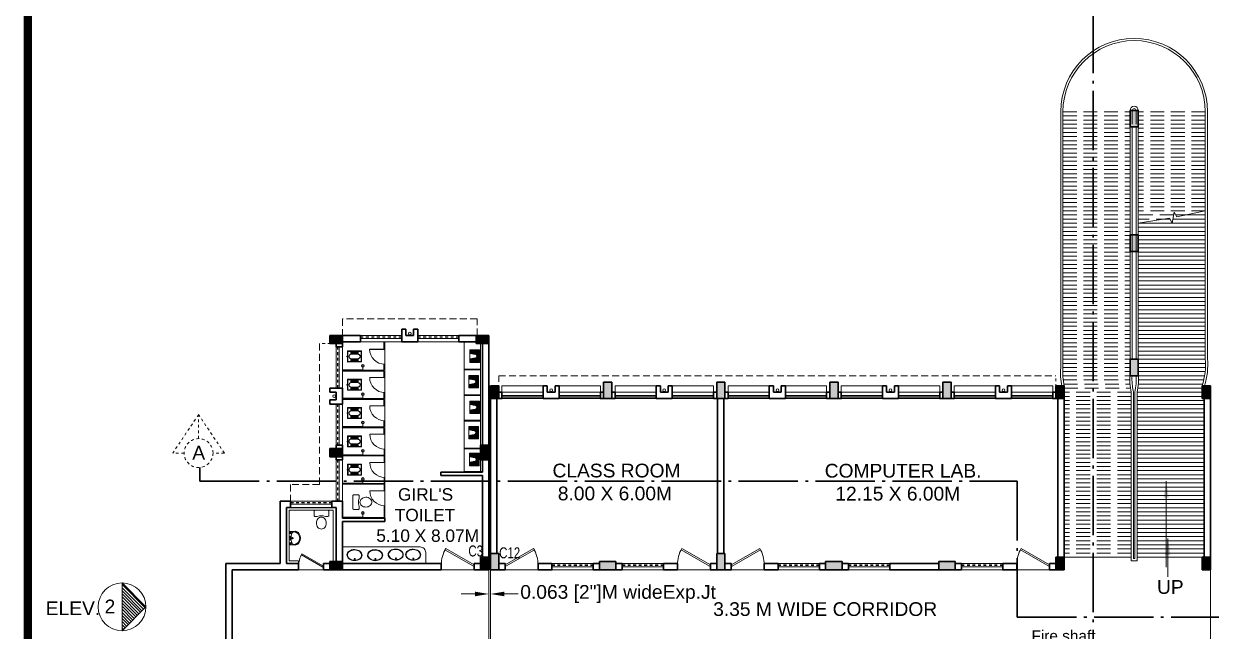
# Model space of a CAD drawing. Header units: millimetres. Extents: x 1898 to 3725, y 783 to 1532.
# Drawn here: x 2289.57 to 2332.78, y 1280.44 to 1302.54 of the extents above; entities that cross this region are included whole.
import ezdxf

# ---------------------------------------------------------------- set-up
doc = ezdxf.new("R2010")
doc.units = ezdxf.units.MM
for name, pattern in [('ACAD_ISO04W100', [30, 24, -3, 0, -3]), ('CENTER2', [1.125, 0.75, -0.125, 0.125, -0.125]), ('DASHED', [0.75, 0.5, -0.25]), ('DASHED2', [0.375, 0.25, -0.125])]:
    doc.linetypes.add(name, pattern=pattern)
doc.layers.get('0').update_dxf_attribs({"lineweight": 20})
doc.layers.get('Defpoints').update_dxf_attribs({"lineweight": 15})
for name, color, linetype, lineweight in [('CLL LEV.', 15, 'Continuous', 18), ('COL HATCH', 253, 'Continuous', 13), ('Column', 251, 'Continuous', 30), ('CUBICAL TOILET', 5, 'Continuous', 15), ('DIM', 6, 'Continuous', 18), ('Dimens', 251, 'Continuous', 18), ('Door', 54, 'Continuous', 18), ('ELEV.1', 7, 'Continuous', 20), ('ELEV.2', 250, 'Continuous', 20), ('expension joint', 248, 'Continuous', 18), ('Fixture', 44, 'Continuous', 13), ('PROJ.', 30, 'DASHED2', 15), ('Railing', 23, 'Continuous', 13), ('RAMP', 213, 'Continuous', 20), ('Section', 72, 'DASHED2', 30), ('section line', 74, 'ACAD_ISO04W100', 30), ('TEXT', 7, 'Continuous', 15), ('Ventilator', 4, 'DASHED', 18), ('Wall', 7, 'Continuous', 30), ('Window', 150, 'Continuous', 15), ('Window-Wall', 7, 'Continuous', 18)]:
    doc.layers.add(name, color=color, linetype=linetype, lineweight=lineweight)
doc.styles.add('DIM', font='arial.ttf', dxfattribs={"height": 0.5})
doc.styles.add('DIM SUMBI', font='arial.ttf')
doc.styles.add('L120', font='arial.ttf', dxfattribs={"height": 0.6})
doc.styles.get("Standard").update_dxf_attribs({"font": 'arial.ttf', "height": 0.2})
doc.dimstyles.new('Current Dim style', dxfattribs={"dimscale": 0.3, "dimtxt": 0.2, "dimasz": 2, "dimexe": 0.18, "dimexo": 1, "dimgap": 0.09, "dimtad": 0, "dimzin": 0, "dimdsep": 46, "dimtxsty": 'Standard', "dimcen": 0.09, "dimclrd": 256, "dimclre": 256, "dimclrt": 7, "dimadec": 0, "dimazin": 0, "dimtfac": 1, "dimtofl": 0, "dimtmove": 2, "dimatfit": 3, "dimfxl": 0, "dimtolj": 1, "dimtzin": 0, "dimlwd": -1, "dimlwe": -1, "dimarcsym": 0})
doc.dimstyles.new('DIM', dxfattribs={"dimtxt": 0.5, "dimasz": 0.5, "dimexe": 0.02, "dimexo": 0, "dimgap": 0.1, "dimtad": 0, "dimdec": 3, "dimzin": 0, "dimdsep": 46, "dimtxsty": 'DIM', "dimcen": 0, "dimclrd": 251, "dimclre": 256, "dimclrt": 7, "dimadec": 0, "dimazin": 0, "dimtfac": 1, "dimtdec": 3, "dimtofl": 0, "dimtmove": 0, "dimatfit": 3, "dimfxl": 0, "dimtolj": 1, "dimtzin": 0, "dimlwd": -1, "dimlwe": -1, "dimarcsym": 0})

# ---------------------------------------------------------------- blocks, each defined once
blk = doc.blocks.new('Elev block')
at = {"layer": 'ELEV.1'}
h = blk.add_hatch(dxfattribs=at)
h.set_pattern_fill('ANSI31', color=256, scale=0.025, angle=-90, style=0)
h.set_pattern_definition([(315, (-13.32975, 19.63564), (0.0561266, 0.0561266), [])])
h.paths.add_polyline_path([(-13.33, 17.897), (-12.461, 18.766), (-13.33, 19.636)])
for p, q in [((-13.33, 19.636), (-13.33, 17.897)), ((-12.461, 18.766), (-13.33, 19.636)), ((-13.33, 17.897), (-12.461, 18.766))]:
    blk.add_line(p, q, dxfattribs=at)
blk.add_circle((-13.33, 18.766), 0.869, dxfattribs=at)
at = {"layer": 'ELEV.1', "char_height": 0.5, "attachment_point": 1, "style": 'L120'}
for s, insert in [('2', (-13.963, 19.029)), ('ELEV.', (-16.104, 18.964))]:
    blk.add_mtext_dynamic_manual_height_columns(s, width=0.5, gutter_width=24, heights=[0], dxfattribs=dict(at, insert=insert))
blk = doc.blocks.new('BDHVBFH')
at = {"layer": 'Section', "color": 7, "linetype": 'ByBlock', "lineweight": 20, "ltscale": 0.05}
for p, q in [((5432.399, -574.787), (5431.461, -576.186)), ((5432.399, -575.66), (5432.399, -574.787)), ((5433.338, -576.186), (5432.399, -574.787)), ((5431.873, -576.186), (5431.461, -576.186)), ((5433.338, -576.186), (5432.925, -576.186))]:
    blk.add_line(p, q, dxfattribs=at)
blk.add_circle((5432.399, -576.186), 0.526, dxfattribs=at)
blk = doc.blocks.new('A$C761723A2')
at = {"layer": 'section line', "ltscale": 0.09}
for p, q in [((1.47, 15.105), (1.47, 15.605)), ((1.47, 15.105), (31.207, 15.105)), ((31.207, 15.105), (31.207, 10.164)), ((31.207, 10.164), (39.754, 10.164))]:
    blk.add_line(p, q, dxfattribs=at)
at = {"layer": 'Section'}
blk.add_blockref('BDHVBFH', (-5430.98, 592.314), dxfattribs=at)
at = {"layer": 'section line', "ltscale": 0.07, "insert": (1.191, 16.394), "char_height": 0.5, "attachment_point": 1}
blk.add_mtext_dynamic_manual_height_columns('A', width=1.05451, gutter_width=12.5, heights=[0], dxfattribs=at)
blk = doc.blocks.new('A$C321216A2')
at = {"layer": 'section line', "ltscale": 0.09}
blk.add_line((1.36, 33.062), (1.36, -7.582), dxfattribs=at)
blk = doc.blocks.new('*U18')
for p, q in [((0, 0), (0, 6)), ((40, 0), (40, 6))]:
    blk.add_line(p, q)
blk.add_lwpolyline([(0, 0), (34.6, -20), (35.5, -18.5), (0.9, 1.5)], close=True)
blk.add_arc((0, 0), 40, 330, 360)
blk = doc.blocks.new('Door')
at = {"layer": 'Door'}
blk.add_line((0, 0.18), (1.199, 0.18), dxfattribs=at)
at = {"layer": 'Door', "xscale": 0.0299845412869386, "yscale": 0.0299845412869386, "zscale": 0.0299845412869386}
blk.add_blockref('*U18', (0, 0), dxfattribs=at)
blk = doc.blocks.new('VENTILATOR')
at = {"layer": 'Ventilator', "ltscale": 0.02}
for p, q in [((-0.18, -1.5), (-0.18, 0)), ((-0.165, 0), (-0.165, -1.5))]:
    blk.add_line(p, q, dxfattribs=at)
at = {"layer": 'Window-Wall'}
for p, q in [((-0.23, 0), (0, 0)), ((-0.23, -1.5), (-0.23, 0)), ((-0.115, 0), (-0.115, -1.5)), ((0, 0), (0, -1.5)), ((-0.23, -1.5), (0, -1.5))]:
    blk.add_line(p, q, dxfattribs=at)
blk = doc.blocks.new('WINDOW 1')
at = {"layer": 'CLL LEV.'}
for p, q in [((-0.23, 0), (-0.46, 0)), ((-0.46, 0), (-0.46, -1.5)), ((-0.46, -1.5), (-0.23, -1.5))]:
    blk.add_line(p, q, dxfattribs=at)
at = {"layer": 'Window'}
for p, q in [((-0.065, 0), (-0.065, -1.5)), ((-0.05, -1.5), (-0.05, 0))]:
    blk.add_line(p, q, dxfattribs=at)
at = {"layer": 'Window-Wall'}
for p, q in [((0, 0), (-0.23, 0)), ((-0.23, 0), (-0.23, -1.5)), ((-0.115, 0), (-0.115, -1.5)), ((0, -1.5), (0, 0)), ((-0.23, -1.5), (0, -1.5))]:
    blk.add_line(p, q, dxfattribs=at)
blk = doc.blocks.new('SHAFT')
at = {"layer": 'Fixture'}
blk.add_circle((0.327, -0.302), 0.05, dxfattribs=at)
at = {"layer": 'Wall'}
for p, q in [((0.035, 0), (0.62, 0)), ((0.035, 0), (0.035, -0.46)), ((0.185, -0.46), (0.185, -0.23)), ((0.185, -0.23), (0.47, -0.23)), ((0.47, -0.46), (0.47, -0.23)), ((0.62, 0), (0.62, -0.46)), ((0.035, -0.46), (0.185, -0.46)), ((0.62, -0.46), (0.47, -0.46))]:
    blk.add_line(p, q, dxfattribs=at)
blk = doc.blocks.new('C3')
at = {"layer": 'COL HATCH'}
h = blk.add_hatch(color=256, dxfattribs=at)
h.dxf.hatch_style = 1
h.paths.add_polyline_path([(0.3, 0), (0, 0), (0, -0.53), (0.3, -0.53)])
at = {"layer": 'Column'}
for p, q in [((0, 0), (0, -0.53)), ((0.3, 0), (0, 0)), ((0.3, -0.53), (0.3, 0)), ((0, -0.53), (0.3, -0.53))]:
    blk.add_line(p, q, dxfattribs=at)
blk = doc.blocks.new('RH 1200')
for p, q in [((21, 0), (21, 43.3)), ((21.7, 0), (21.7, 43.3)), ((-21.7, 0), (21.7, 0)), ((21.7, 0), (21, 0))]:
    blk.add_line(p, q)
at = {"extrusion": (0, 0, -1)}
blk.add_ellipse((21.7, 0), major_axis=(-30.6, 30.6), ratio=1, start_param=5.497787, end_param=7.068583, dxfattribs=at)
blk = doc.blocks.new('GHH')
at = {"layer": 'Door', "ltscale": 20}
blk.add_line((3289.697, -299.103), (3289.697, -299.853), dxfattribs=at)
at = {"layer": 'Door', "ltscale": 20, "xscale": 0.015874999996413, "yscale": 0.015874999996413, "zscale": 0.015874999996413, "rotation": 270}
blk.add_blockref('RH 1200', (3289.697, -299.479), dxfattribs=at)
blk = doc.blocks.new('RSA CL6')
for p, q in [((5.5, 3.5), (5.5, 7.3)), ((5.9, 3.5), (5.9, 7.3)), ((6.3, 3.5), (6.3, 7.3)), ((6.7, 3.4), (6.7, 7.3)), ((7.1, 3.4), (7.1, 7.3)), ((7.5, 3.4), (7.5, 7.3)), ((7.9, 3.4), (7.9, 7.3)), ((8.3, 3.4), (8.3, 7.3)), ((8.7, 3.4), (8.7, 7.3)), ((9.1, 3.4), (9.1, 7.3)), ((9.4, 3.4), (9.4, 7.3)), ((9.8, 3.4), (9.8, 7.3)), ((10.2, 3.4), (10.2, 7.3)), ((10.6, 3.4), (10.6, 7.3)), ((11, 3.3), (11, 7.3)), ((11.4, 3.3), (11.4, 7.3)), ((11.8, 3.3), (11.8, 7.3)), ((12.2, 3.3), (12.2, 7.3)), ((12.6, 3.3), (12.6, 7.3)), ((13, 3.3), (13, 7.3)), ((13.4, 3.3), (13.4, 7.3)), ((13.8, 3.3), (13.8, 7.3)), ((14.2, 3.3), (14.2, 7.3)), ((14.6, 3.3), (14.6, 7.3)), ((15, 3.2), (15, 7.3)), ((15.4, 3.2), (15.4, 7.3)), ((15.7, 3.2), (15.7, 7.3)), ((16.1, 3.2), (16.1, 7.3)), ((16.1, 7.3), (16.1, 3.2)), ((5.5, -7.3), (5.5, -3.5)), ((5.9, -7.3), (5.9, -3.5)), ((6.3, -7.3), (6.3, -3.4)), ((6.7, -7.3), (6.7, -3.4)), ((7.1, -7.3), (7.1, -3.4)), ((7.5, -7.3), (7.5, -3.4)), ((7.9, -7.3), (7.9, -3.4)), ((8.3, -7.3), (8.3, -3.4)), ((8.7, -7.3), (8.7, -3.4)), ((9.1, -7.3), (9.1, -3.4)), ((9.4, -7.3), (9.4, -3.4)), ((9.8, -7.3), (9.8, -3.3)), ((10.2, -7.3), (10.2, -3.3)), ((10.6, -7.3), (10.6, -3.3)), ((11, -7.3), (11, -3.3)), ((11.4, -7.3), (11.4, -3.3)), ((11.8, -7.3), (11.8, -3.3)), ((12.2, -7.3), (12.2, -3.3)), ((12.6, -7.3), (12.6, -3.3)), ((13, -7.3), (13, -3.3)), ((13.4, -7.3), (13.4, -3.2)), ((13.8, -7.3), (13.8, -3.2)), ((14.2, -7.3), (14.2, -3.2)), ((14.6, -7.3), (14.6, -3.2)), ((15, -7.3), (15, -3.2)), ((15.4, -7.3), (15.4, -3.2)), ((15.7, -7.3), (15.7, -3.2)), ((16.1, -3.2), (16.1, -7.3)), ((16.1, -7.3), (16.1, -3.2))]:
    blk.add_line(p, q)
blk.add_lwpolyline([(0.8, -0.6), (0, -0.6), (0, 0.6), (0.8, 0.6)])
for points in [[(0.8, 7.9), (20.9, 7.9), (20.9, -7.9), (0.8, -7.9)], [(1.4, 7.3), (20.3, 7.3), (20.3, -7.3), (1.4, -7.3)]]:
    blk.add_lwpolyline(points, close=True)
for points in [[(5.5, 3.5), (16.1, 3.2, -0.899983), (16.1, -3.2), (5.5, -3.5, -0.799392)], [(5.5, 3.3), (16.1, 3, -0.897689), (16.1, -3), (5.6, -3.3, -0.793494), (5.5, 3.3)]]:
    blk.add_lwpolyline(points, format="xyb", close=True)
blk = doc.blocks.new('ENGLISH SHEET')
at = {"layer": 'Fixture'}
for p, q in [((4663.798, 251.204), (4663.773, 251.179)), ((4663.773, 251.179), (4663.773, 250.696)), ((4663.976, 251.204), (4663.798, 251.204)), ((4664.002, 251.179), (4663.976, 251.204)), ((4663.976, 251.001), (4664.002, 251.09)), ((4664.002, 251.09), (4664.002, 251.179)), ((4663.773, 250.696), (4663.798, 250.67)), ((4663.798, 250.67), (4663.976, 250.67)), ((4663.976, 250.874), (4663.976, 251.001)), ((4663.976, 251.001), (4663.976, 250.874)), ((4664.002, 250.785), (4663.976, 250.874)), ((4663.976, 250.67), (4664.002, 250.696)), ((4664.002, 250.696), (4664.002, 250.785))]:
    blk.add_line(p, q, dxfattribs=at)
blk.add_lwpolyline([(4664.459, 250.937, 0.117036), (4664.443, 251.003, 0.104338), (4664.396, 251.063, 0.09029), (4664.321, 251.105, 0.09898), (4664.243, 251.115, 0.08237), (4664.159, 251.101, 0.09029), (4664.09, 251.063, 0.104338), (4664.043, 251.003, 0.117036), (4664.027, 250.937, 0.117036), (4664.043, 250.871, 0.104338), (4664.09, 250.811, 0.09029), (4664.159, 250.773, 0.08237), (4664.243, 250.759, 0.08237), (4664.327, 250.773, 0.09029), (4664.396, 250.811, 0.104338), (4664.443, 250.871, 0.117036)], format="xyb", close=True, dxfattribs=at)
blk = doc.blocks.new('RSA BASIN 2')
for points in [[(10.7, -8.1, 0.12976), (10, -5.2, 0.106426), (7.6, -2.5, 0.084431), (4.3, -0.7, 0.073534), (0, 0, 0.073534), (-4.3, -0.5, 0.084431), (-7.7, -2.2, 0.106426), (-10.2, -4.8, 0.12976), (-11, -7.7, 0.12976), (-10.3, -10.6, 0.106426), (-7.9, -13.3, 0.084431), (-4.6, -15.1, 0.073534), (-0.3, -15.8, 0.073534), (4, -15.3, 0.084431), (7.4, -13.6, 0.106426), (9.9, -11, 0.12976)], [(10.1, -7.9, 0.119977), (9.4, -5.5, 0.106426), (7.3, -2.9, 0.084431), (4.1, -1.3, 0.073534), (0, -0.6, 0.073534), (-4.1, -1.1, 0.084431), (-7.4, -2.6, 0.106426), (-9.7, -5.1, 0.12976), (-10.4, -7.7, 0.009633), (-10.4, -7.9, 0.119977), (-9.8, -10.3, 0.106426), (-7.6, -12.9, 0.084431), (-4.4, -14.5, 0.073534), (-0.3, -15.2, 0.073534), (3.8, -14.7, 0.084431), (7.1, -13.2, 0.106426), (9.3, -10.7, 0.12976), (10.1, -8.1, 0.009633)]]:
    blk.add_lwpolyline(points, format="xyb", close=True)
for radius in [0.7, 0.479]:
    blk.add_circle((-0.5, -2.5), radius)
blk = doc.blocks.new('RSA BASIN 9')
for points in [[(-0.1, -16.2, 0.340881), (10, -9, 0.074195), (10.1, -8.9), (9.5, 0), (-9.5, 0), (-10, -8.8, 0.082611), (-10, -9.2, 0.330812), (-0.1, -16.2)], [(0, -15, 0.391482), (8.9, -6.7, 0.252869), (6.5, -3.5, 0.087242), (0, -2.5, 0.079484), (-6.5, -3.5, 0.2542), (-8.8, -6.7, 0.39026), (0, -15)], [(-8.6, -2, -0.907437), (-8.4, -1.8), (-7.5, -2.6, -0.907437), (-7.6, -2.7)], [(-8.2, -1.6, -0.907437), (-8.1, -1.5), (-7.1, -2.3, -0.907437), (-7.3, -2.4)], [(-7.8, -1.3, -0.907437), (-7.7, -1.2), (-6.8, -1.9, -0.907437), (-6.9, -2.1)], [(7.8, -1.3, 0.907437), (7.7, -1.2), (6.8, -1.9, 0.907437), (6.9, -2.1)], [(8.2, -1.6, 0.907437), (8.1, -1.5), (7.1, -2.3, 0.907437), (7.3, -2.4)], [(8.6, -2, 0.907437), (8.4, -1.8), (7.5, -2.6, 0.907437), (7.6, -2.7)]]:
    blk.add_lwpolyline(points, format="xyb", close=True)
for points in [[(-5.9, -3.3), (-6.2, -3, -0.183787), (-6.2, -2.7, 0.126662), (-6.2, -2.4), (-6.6, -1.4, 0.35453), (-7.1, -1), (-8.7, -1, 0.414214), (-9.1, -1.4), (-9.6, -9.1, 0.329849), (-0.1, -15.8, 0.338736), (9.6, -8.9, 0.075632), (9.7, -8.8), (9.1, -1.4, 0.414214), (8.7, -1), (7.1, -1, 0.35453), (6.6, -1.4), (6.2, -2.4, 0.126662), (6.2, -2.7, -0.183787), (6.2, -3), (5.9, -3.3)], [(-6.2, -3.4), (-6.2, -3.3, 0.220542), (-6.5, -3.1), (-8.7, -2.8, -0.361119), (-9.2, -2.3)], [(6.2, -3.4), (6.2, -3.3, -0.220542), (6.5, -3.1), (8.7, -2.8, 0.358803), (9.2, -2.3, 0.358803)]]:
    blk.add_lwpolyline(points, format="xyb")
for centre, radius in [((-2.3, -1.6), 0.399), ((0, -4.8), 0.771), ((0, -4.8), 0.602), ((0, -1.2), 0.399), ((2.3, -1.5), 0.399)]:
    blk.add_circle(centre, radius)
blk = doc.blocks.new('*X4')
at = {"color": 0}
for p, q in [((705, 323), (943, 561)), ((705, 365), (900, 561)), ((705, 408), (858, 561)), ((705, 450), (815, 561)), ((705, 493), (773, 561)), ((705, 535), (730, 561)), ((848, 383), (705, 526)), ((842, 346), (705, 483)), ((835, 310), (705, 441)), ((705, 280), (858, 434)), ((854, 419), (712, 561)), ((866, 449), (755, 561)), ((888, 469), (797, 561)), ((921, 479), (839, 561)), ((1145, 298), (882, 561)), ((899, 474), (985, 561)), ((1145, 340), (924, 561)), ((944, 477), (1027, 561)), ((1145, 383), (967, 561)), ((971, 462), (1070, 561)), ((990, 438), (1112, 561)), ((998, 404), (1145, 551)), ((1004, 368), (1145, 508)), ((1145, 425), (1009, 561)), ((1011, 332), (1145, 466)), ((1145, 467), (1051, 561)), ((1145, 510), (1094, 561)), ((1145, 552), (1136, 561)), ((829, 274), (705, 398)), ((705, 238), (847, 381)), ((823, 237), (705, 356)), ((798, 221), (705, 314)), ((755, 221), (705, 271)), ((713, 221), (705, 229)), ((730, 221), (839, 330)), ((772, 221), (830, 279)), ((815, 221), (822, 228)), ((1145, 255), (999, 401)), ((1137, 221), (1007, 350)), ((1095, 221), (1016, 299)), ((1017, 295), (1145, 423)), ((1023, 259), (1145, 381)), ((1052, 221), (1024, 248)), ((1029, 223), (1145, 339)), ((1069, 221), (1145, 296)), ((1112, 221), (1145, 254))]:
    blk.add_line(p, q, dxfattribs=at)
blk = doc.blocks.new('RSA CL7')
blk.add_lwpolyline([(8.9, 0), (-8.9, 0), (-8.9, -13.8), (-3.9, -13.8), (3.9, -13.8), (8.9, -13.8)], close=True)
blk.add_lwpolyline([(-4.1, -13.6), (-2.8, -5.7, -0.835943), (2.8, -5.8), (4.1, -13.6), (8.7, -13.6), (8.7, -0.2), (-8.7, -0.2), (-8.7, -13.6)], format="xyb", close=True)
blk.add_lwpolyline([(-3.9, -13.8), (-2.6, -5.8, -0.835548), (2.6, -5.8), (3.9, -13.8)], format="xyb")
for centre, start, end in [((-1.4, -4.1), 207.2135, 40.9564), ((0, -3.6), 185.8999, 355.8249), ((1.5, -4.1), 140.9962, 329.3468)]:
    blk.add_arc(centre, 0.493, start, end)
at = {"xscale": 0.0393714285714286, "yscale": 0.0393714285714286, "zscale": 0.0393714285714286}
blk.add_blockref('*X4', (-36.4, -22.3), dxfattribs=at)
blk = doc.blocks.new('C2')
at = {"layer": 'COL HATCH'}
h = blk.add_hatch(color=256, dxfattribs=at)
h.dxf.hatch_style = 1
h.paths.add_polyline_path([(0.3, 0), (0, 0), (0, -0.6), (0.3, -0.6)])
at = {"layer": 'Column'}
for p, q in [((0, 0), (0, -0.6)), ((0.3, 0), (0, 0)), ((0.3, -0.6), (0.3, 0)), ((0, -0.6), (0.3, -0.6))]:
    blk.add_line(p, q, dxfattribs=at)
blk = doc.blocks.new('CU')
at = {"layer": 'COL HATCH', "linetype": 'CENTER2'}
h = blk.add_hatch(color=256, dxfattribs=at)
h.dxf.hatch_style = 1
h.paths.add_polyline_path([(0, 0.035), (0, -0.265), (0.46, -0.265), (0.46, 0.035)])
at = {"layer": 'Column', "linetype": 'CENTER2'}
blk.add_lwpolyline([(0, 0.035), (0, -0.265), (0.46, -0.265), (0.46, 0.035), (0, 0.035)], dxfattribs=at)
blk = doc.blocks.new('RAMP')
at = {"layer": 'COL HATCH'}
h = blk.add_hatch(color=256, dxfattribs=at)
h.dxf.hatch_style = 1
h.paths.add_polyline_path([(2.545, -5.55), (2.845, -5.55), (2.845, -6.15), (2.545, -6.15)])
h = blk.add_hatch(color=256, dxfattribs=at)
h.dxf.hatch_style = 1
h.paths.add_polyline_path([(2.545, -10.075), (2.845, -10.075), (2.845, -10.675), (2.545, -10.675)])
h = blk.add_hatch(color=256, dxfattribs=at)
h.dxf.hatch_style = 1
h.paths.add_polyline_path([(2.545, -14.6), (2.845, -14.6), (2.845, -15.2), (2.545, -15.2)])
at = {"layer": 'Column'}
for points in [[(2.545, -5.55), (2.845, -5.55), (2.845, -6.15), (2.545, -6.15)], [(2.545, -10.075), (2.845, -10.075), (2.845, -10.675), (2.545, -10.675)], [(2.545, -14.6), (2.845, -14.6), (2.845, -15.2), (2.545, -15.2)]]:
    blk.add_lwpolyline(points, close=True, dxfattribs=at)
at = {"layer": 'DIM'}
blk.add_line((2.845, -14.9), (2.845, -14.9), dxfattribs=at)
at = {"layer": 'DIM', "linetype": 'Continuous'}
blk.add_lwpolyline([(2.845, -9.65), (3.979, -9.471), (4.079, -9.644), (4.148, -9.251), (4.248, -9.424), (5.285, -9.2)], dxfattribs=at)
at = {"layer": 'Railing'}
for p, q in [((0.025, -14.909), (0.025, -5.6)), ((0.105, -14.913), (0.105, -5.6)), ((2.545, -14.67), (2.545, -5.55)), ((2.625, -6.05), (2.625, -5.55)), ((2.765, -6.05), (2.765, -5.55)), ((2.845, -14.67), (2.845, -5.55)), ((5.285, -14.583), (5.285, -5.6)), ((5.365, -14.579), (5.365, -5.6)), ((2.625, -14.6), (2.625, -6.15)), ((2.765, -14.6), (2.765, -6.15)), ((2.59, -21.935), (2.59, -15.8)), ((2.67, -21.848), (2.67, -15.791)), ((2.72, -21.848), (2.72, -15.791)), ((2.8, -21.935), (2.8, -15.8)), ((2.59, -21.935), (2.8, -21.935)), ((2.67, -21.848), (2.72, -21.848))]:
    blk.add_line(p, q, dxfattribs=at)
for centre, radius, start, end in [((2.695, -5.6), 2.67, 0, 180), ((2.695, -5.6), 2.59, 0, 180), ((2.695, -5.55), 0.15, 0, 180), ((2.695, -5.55), 0.07, 0, 180), ((2.098, -15.107), 2.082, 174.5626, 192.8599), ((2.098, -15.107), 2.002, 174.4549, 193.3831), ((4.618, -15.327), 2.082, 174.5626, 193.1223), ((4.618, -15.327), 2.002, 176.3533, 193.3831), ((0.772, -15.327), 2.002, 346.6169, 3.6467), ((0.772, -15.327), 2.082, 346.8777, 5.4374)]:
    blk.add_arc(centre, radius, start, end, dxfattribs=at)
at = {"layer": 'Railing', "linetype": 'Continuous'}
for radius, start, end in [(2.431, 341.5595, 5.152), (2.511, 342.1671, 5.0692)]:
    blk.add_arc((2.864, -14.801), radius, start, end, dxfattribs=at)
at = {"layer": 'RAMP', "linetype": 'DASHED'}
for p, q in [((0.105, -5.6), (2.545, -5.6)), ((5.285, -5.6), (2.845, -5.6)), ((0.105, -5.75), (2.545, -5.75)), ((0.105, -5.9), (2.545, -5.9)), ((5.285, -5.75), (2.845, -5.75)), ((5.285, -5.9), (2.845, -5.9)), ((0.105, -6.05), (2.545, -6.05)), ((0.105, -6.2), (2.545, -6.2)), ((0.105, -6.35), (2.545, -6.35)), ((5.285, -6.05), (2.845, -6.05)), ((5.285, -6.2), (2.845, -6.2)), ((5.285, -6.35), (2.845, -6.35)), ((0.105, -6.5), (2.545, -6.5)), ((0.105, -6.65), (2.545, -6.65)), ((0.105, -6.8), (2.545, -6.8)), ((5.285, -6.5), (2.845, -6.5)), ((5.285, -6.65), (2.845, -6.65)), ((5.285, -6.8), (2.845, -6.8)), ((0.105, -6.95), (2.545, -6.95)), ((0.105, -7.1), (2.545, -7.1)), ((0.105, -7.25), (2.545, -7.25)), ((5.285, -6.95), (2.845, -6.95)), ((5.285, -7.1), (2.845, -7.1)), ((5.285, -7.25), (2.845, -7.25)), ((0.105, -7.4), (2.545, -7.4)), ((0.105, -7.55), (2.545, -7.55)), ((0.105, -7.7), (2.545, -7.7)), ((5.285, -7.4), (2.845, -7.4)), ((5.285, -7.55), (2.845, -7.55)), ((5.285, -7.7), (2.845, -7.7)), ((0.105, -7.85), (2.545, -7.85)), ((0.105, -8), (2.545, -8)), ((0.105, -8.15), (2.545, -8.15)), ((5.285, -7.85), (2.845, -7.85)), ((5.285, -8), (2.845, -8)), ((5.285, -8.15), (2.845, -8.15)), ((0.105, -8.3), (2.545, -8.3)), ((0.105, -8.45), (2.545, -8.45)), ((0.105, -8.6), (2.545, -8.6)), ((5.285, -8.3), (2.845, -8.3)), ((5.285, -8.45), (2.845, -8.45)), ((5.285, -8.6), (2.845, -8.6)), ((0.105, -8.75), (2.545, -8.75)), ((0.105, -8.9), (2.545, -8.9)), ((0.105, -9.05), (2.545, -9.05)), ((5.285, -8.75), (2.845, -8.75)), ((5.285, -8.9), (2.845, -8.9)), ((5.285, -9.05), (2.845, -9.05)), ((0.105, -9.2), (2.545, -9.2)), ((0.105, -9.35), (2.545, -9.35)), ((0.105, -9.5), (2.545, -9.5)), ((5.285, -9.2), (2.845, -9.2)), ((4.131, -9.35), (2.845, -9.35)), ((3.996, -9.5), (2.845, -9.5)), ((0.105, -9.65), (2.545, -9.65)), ((0.105, -9.8), (2.545, -9.8)), ((0.105, -9.95), (2.545, -9.95)), ((0.105, -10.1), (2.545, -10.1)), ((0.105, -10.25), (2.545, -10.25)), ((0.105, -10.4), (2.545, -10.4)), ((0.105, -10.55), (2.545, -10.55)), ((0.105, -10.7), (2.545, -10.7)), ((0.105, -10.85), (2.545, -10.85)), ((0.105, -11), (2.545, -11)), ((0.105, -11.15), (2.545, -11.15)), ((0.105, -11.3), (2.545, -11.3)), ((0.105, -11.45), (2.545, -11.45)), ((0.105, -11.6), (2.545, -11.6)), ((0.105, -11.75), (2.545, -11.75)), ((0.105, -11.9), (2.545, -11.9)), ((0.105, -12.05), (2.545, -12.05)), ((0.105, -12.2), (2.545, -12.2)), ((0.105, -12.35), (2.545, -12.35)), ((0.105, -12.5), (2.545, -12.5)), ((0.105, -12.65), (2.545, -12.65)), ((0.105, -12.8), (2.545, -12.8)), ((0.105, -12.95), (2.545, -12.95)), ((0.105, -13.1), (2.545, -13.1)), ((0.105, -13.25), (2.545, -13.25)), ((0.105, -13.4), (2.545, -13.4)), ((0.105, -13.55), (2.545, -13.55)), ((0.105, -13.7), (2.545, -13.7)), ((0.105, -13.85), (2.545, -13.85)), ((0.105, -14), (2.545, -14)), ((0.105, -14.15), (2.545, -14.15)), ((0.105, -14.3), (2.545, -14.3)), ((0.105, -14.45), (2.545, -14.45)), ((0.105, -14.6), (2.545, -14.6)), ((0.105, -14.75), (2.545, -14.75)), ((0.105, -14.9), (2.545, -14.9)), ((0.105, -15.05), (2.545, -15.05)), ((0.105, -15.2), (2.54, -15.2)), ((0.11, -15.35), (2.536, -15.35)), ((0.135, -15.5), (2.545, -15.5)), ((0.15, -15.65), (2.561, -15.65)), ((2.59, -15.8), (0.15, -15.8)), ((2.59, -15.95), (0.15, -15.95)), ((2.59, -16.1), (0.15, -16.1)), ((2.59, -16.25), (0.15, -16.25)), ((2.59, -16.4), (0.15, -16.4)), ((2.59, -16.55), (0.15, -16.55)), ((2.59, -16.7), (0.15, -16.7)), ((2.59, -16.85), (0.15, -16.85)), ((2.59, -17), (0.15, -17)), ((2.59, -17.15), (0.15, -17.15)), ((2.59, -17.3), (0.15, -17.3)), ((2.59, -17.45), (0.15, -17.45)), ((2.59, -17.6), (0.15, -17.6)), ((2.59, -17.75), (0.15, -17.75)), ((2.59, -17.9), (0.15, -17.9)), ((2.59, -18.05), (0.15, -18.05)), ((2.59, -18.2), (0.15, -18.2)), ((2.59, -18.35), (0.15, -18.35)), ((2.59, -18.5), (0.15, -18.5)), ((2.59, -18.65), (0.15, -18.65)), ((2.59, -18.8), (0.15, -18.8)), ((2.59, -18.95), (0.15, -18.95)), ((2.59, -19.1), (0.15, -19.1)), ((2.59, -19.25), (0.15, -19.25)), ((2.59, -19.4), (0.15, -19.4)), ((2.59, -19.55), (0.15, -19.55)), ((2.59, -19.7), (0.15, -19.7)), ((2.59, -19.85), (0.15, -19.85)), ((2.59, -20), (0.15, -20)), ((2.59, -20.15), (0.15, -20.15)), ((2.59, -20.3), (0.15, -20.3)), ((2.59, -20.45), (0.15, -20.45)), ((2.59, -20.6), (0.15, -20.6)), ((2.59, -20.75), (0.15, -20.75)), ((2.59, -20.9), (0.15, -20.9)), ((2.59, -21.05), (0.15, -21.05)), ((2.59, -21.2), (0.15, -21.2)), ((2.59, -21.35), (0.15, -21.35)), ((2.59, -21.5), (0.15, -21.5)), ((2.59, -21.65), (0.15, -21.65)), ((0.15, -21.8), (2.59, -21.8)), ((2.59, -21.8), (0.15, -21.8))]:
    blk.add_line(p, q, dxfattribs=at)
at = {"layer": 'RAMP'}
for p, q in [((5.285, -9.5), (4.104, -9.5)), ((5.285, -9.35), (4.205, -9.35)), ((5.285, -9.65), (2.845, -9.65)), ((5.285, -9.8), (2.845, -9.8)), ((5.285, -9.95), (2.845, -9.95)), ((5.285, -10.1), (2.845, -10.1)), ((5.285, -10.25), (2.845, -10.25)), ((5.285, -10.4), (2.845, -10.4)), ((5.285, -10.55), (2.845, -10.55)), ((5.285, -10.7), (2.845, -10.7)), ((5.285, -10.85), (2.845, -10.85)), ((5.285, -11), (2.845, -11)), ((5.285, -11.15), (2.845, -11.15)), ((5.285, -11.3), (2.845, -11.3)), ((5.285, -11.45), (2.845, -11.45)), ((5.285, -11.6), (2.845, -11.6)), ((5.285, -11.75), (2.845, -11.75)), ((5.285, -11.9), (2.845, -11.9)), ((5.285, -12.05), (2.845, -12.05)), ((5.285, -12.2), (2.845, -12.2)), ((5.285, -12.35), (2.845, -12.35)), ((5.285, -12.5), (2.845, -12.5)), ((5.285, -12.65), (2.845, -12.65)), ((5.285, -12.8), (2.845, -12.8)), ((5.285, -12.95), (2.845, -12.95)), ((5.285, -13.1), (2.845, -13.1)), ((5.285, -13.25), (2.845, -13.25)), ((5.285, -13.4), (2.845, -13.4)), ((5.285, -13.55), (2.845, -13.55)), ((5.285, -13.7), (2.845, -13.7)), ((5.285, -13.85), (2.845, -13.85)), ((5.285, -14), (2.845, -14)), ((5.285, -14.15), (2.845, -14.15)), ((5.285, -14.3), (2.845, -14.3)), ((5.285, -14.45), (2.845, -14.45)), ((5.285, -14.6), (2.845, -14.6)), ((5.294, -14.75), (2.845, -14.75)), ((5.293, -14.9), (2.845, -14.9)), ((5.285, -15.05), (2.845, -15.05)), ((5.192, -15.5), (2.845, -15.5)), ((5.262, -15.2), (2.85, -15.2)), ((5.232, -15.35), (2.854, -15.35)), ((5.24, -15.8), (2.8, -15.8)), ((5.24, -15.95), (2.8, -15.95)), ((5.285, -15.65), (2.829, -15.65)), ((5.24, -16.1), (2.8, -16.1)), ((5.229, -16.25), (2.8, -16.25)), ((5.24, -16.4), (2.8, -16.4)), ((5.24, -16.55), (2.8, -16.55)), ((5.24, -16.7), (2.8, -16.7)), ((5.24, -16.85), (2.8, -16.85)), ((5.24, -17), (2.8, -17)), ((5.24, -17.15), (2.8, -17.15)), ((5.24, -17.3), (2.8, -17.3)), ((5.24, -17.45), (2.8, -17.45)), ((5.24, -17.6), (2.8, -17.6)), ((5.24, -17.75), (2.8, -17.75)), ((5.24, -17.9), (2.8, -17.9)), ((5.24, -18.05), (2.8, -18.05)), ((5.24, -18.2), (2.8, -18.2)), ((5.24, -18.35), (2.8, -18.35)), ((5.24, -18.5), (2.8, -18.5)), ((5.24, -18.65), (2.8, -18.65)), ((5.24, -18.8), (2.8, -18.8)), ((5.24, -18.95), (2.8, -18.95)), ((5.24, -19.1), (2.8, -19.1)), ((5.24, -19.25), (2.8, -19.25)), ((5.24, -19.4), (2.8, -19.4)), ((5.24, -19.55), (2.8, -19.55)), ((5.24, -19.7), (2.8, -19.7)), ((5.24, -19.85), (2.8, -19.85)), ((5.24, -20), (2.8, -20)), ((5.24, -20.15), (2.8, -20.15)), ((5.24, -20.3), (2.8, -20.3)), ((5.24, -20.45), (2.8, -20.45)), ((5.24, -20.6), (2.8, -20.6)), ((5.24, -20.75), (2.8, -20.75)), ((5.24, -20.9), (2.8, -20.9)), ((5.24, -21.05), (2.8, -21.05)), ((5.24, -21.2), (2.8, -21.2)), ((5.24, -21.35), (2.8, -21.35)), ((5.24, -21.5), (2.8, -21.5)), ((5.24, -21.65), (2.8, -21.65)), ((5.24, -21.8), (2.8, -21.8))]:
    blk.add_line(p, q, dxfattribs=at)
at = {"layer": 'Wall'}
for p, q in [((-0.08, -15.57), (-0.08, -21.8)), ((0.15, -15.57), (0.15, -21.8)), ((5.47, -15.57), (5.47, -21.8)), ((5.24, -16.03), (5.24, -21.8))]:
    blk.add_line(p, q, dxfattribs=at)
at = {"layer": 'Column', "rotation": 270}
for p in [(0.115, -15.57), (5.435, -15.57), (0.115, -21.8), (5.435, -21.8)]:
    blk.add_blockref('CU', p, dxfattribs=at)
blk = doc.blocks.new('*D640')
at = {"layer": 'Defpoints', "color": 0, "lineweight": 15, "transparency": 16777216}
for p in [(2306.491, 1282.677), (2306.554, 1282.677), (2306.554, 1281.8)]:
    blk.add_point(p, dxfattribs=at)
at = {"layer": 'DIM', "transparency": 16777216}
for p, q in [((2306.491, 1282.677), (2306.491, 1281.78)), ((2306.554, 1282.677), (2306.554, 1281.78))]:
    blk.add_line(p, q, dxfattribs=at)
at = {"layer": 'DIM', "color": 1, "transparency": 16777216}
for p, q in [((2305.991, 1281.8), (2305.491, 1281.8)), ((2307.054, 1281.8), (2307.554, 1281.8))]:
    blk.add_line(p, q, dxfattribs=at)
at = {"layer": 'DIM', "color": 1, "lineweight": 15, "transparency": 16777216}
for points in [[(2305.991, 1281.883), (2305.991, 1281.717), (2306.491, 1281.8)], [(2307.054, 1281.883), (2307.054, 1281.717), (2306.554, 1281.8)]]:
    blk.add_solid(points, dxfattribs=at)
at = {"layer": 'DIM', "color": 7, "transparency": 16777216, "insert": (2311.196, 1281.8), "char_height": 0.5, "attachment_point": 5, "style": 'DIM'}
blk.add_mtext('\\A1;0.063 [2"]M wideExp.Jt', dxfattribs=at)

msp = doc.modelspace()

# ---------------------------------------------------------------- linework, layer by layer
at = {"layer": 'CUBICAL TOILET'}
for p, q in [((2302.6744, 1290.9738), (2302.6746, 1290.7181)), ((2302.7044, 1290.9739), (2302.7046, 1290.7181)), ((2302.6746, 1290.7181), (2302.7046, 1290.7181)), ((2302.6751, 1289.9388), (2301.1551, 1289.9378)), ((2302.6751, 1289.9088), (2301.1551, 1289.9078)), ((2302.675, 1290.1485), (2302.6751, 1289.9388)), ((2302.705, 1290.1485), (2302.675, 1290.1485)), ((2302.6751, 1289.9088), (2302.6753, 1289.6881)), ((2302.705, 1290.1485), (2302.7051, 1289.9089)), ((2302.7051, 1289.9089), (2302.7053, 1289.6881)), ((2302.6753, 1289.6881), (2302.7053, 1289.6881)), ((2302.6756, 1289.1185), (2302.6758, 1288.9088)), ((2302.7056, 1289.1185), (2302.6756, 1289.1185)), ((2302.7056, 1289.1185), (2302.7058, 1288.8789)), ((2302.6758, 1288.9088), (2301.1611, 1288.9079)), ((2302.6758, 1288.8788), (2301.1611, 1288.8779)), ((2302.6758, 1288.8788), (2302.6759, 1288.6581)), ((2302.6759, 1288.6581), (2302.7059, 1288.6581)), ((2302.7058, 1288.8789), (2302.7059, 1288.6581)), ((2302.6764, 1287.8788), (2301.1564, 1287.8778)), ((2302.6765, 1287.8488), (2301.1565, 1287.8478)), ((2302.6763, 1288.0885), (2302.6764, 1287.8788)), ((2302.7063, 1288.0885), (2302.6763, 1288.0885)), ((2302.6765, 1287.8488), (2302.6766, 1287.6281)), ((2302.7063, 1288.0885), (2302.7065, 1287.8489)), ((2302.7065, 1287.8489), (2302.7066, 1287.6281)), ((2302.6766, 1287.6281), (2302.7066, 1287.6281)), ((2302.677, 1287.0585), (2302.6771, 1286.8488)), ((2302.707, 1287.0585), (2302.677, 1287.0585)), ((2302.707, 1287.0585), (2302.7071, 1286.8189)), ((2302.6771, 1286.8488), (2301.1608, 1286.8479)), ((2302.6771, 1286.8188), (2301.1609, 1286.8179)), ((2302.6771, 1286.8188), (2302.6773, 1286.5981)), ((2302.6773, 1286.5981), (2302.7073, 1286.5981)), ((2302.7071, 1286.8189), (2302.7073, 1286.5981)), ((2302.6776, 1286.0285), (2302.6778, 1285.8188)), ((2302.7076, 1286.0285), (2302.6776, 1286.0285)), ((2302.7076, 1286.0285), (2302.7078, 1285.7889)), ((2302.6778, 1285.8188), (2301.1578, 1285.8178)), ((2302.6778, 1285.7888), (2301.1578, 1285.7878)), ((2302.6778, 1285.7888), (2302.6779, 1285.5681)), ((2302.6779, 1285.5681), (2302.7079, 1285.5681)), ((2302.7078, 1285.7889), (2302.7079, 1285.5681)), ((2302.6783, 1284.9985), (2302.6786, 1284.5838)), ((2302.7083, 1284.9985), (2302.6783, 1284.9985)), ((2302.7083, 1284.9985), (2302.7086, 1284.5539)), ((2302.6786, 1284.5838), (2301.1586, 1284.5828)), ((2302.7086, 1284.5539), (2301.1609, 1284.5529))]:
    msp.add_line(p, q, dxfattribs=at)
at = {"layer": 'Dimens', "color": 1, "linetype": 'DASHED', "lineweight": 15, "ltscale": 10, "const_width": 0.3}
msp.add_lwpolyline([(2296.7178, 1311.0278), (2327.9311, 1311.0278, -0.4142136), (2334.9311, 1304.0278), (2334.9311, 1265.2566, -0.4142136), (2327.9311, 1258.2566), (2296.7178, 1258.2566, -0.4142136), (2289.7178, 1265.2566), (2289.7178, 1304.0278, -0.4142136)], format="xyb", close=True, dxfattribs=at)
at = {"layer": 'expension joint'}
for p, q in [((2306.491, 1282.6768), (2306.491, 1279.3268)), ((2306.5535, 1282.6768), (2306.5535, 1279.3268)), ((2332.7485, 1282.6768), (2332.7485, 1279.3268))]:
    msp.add_line(p, q, dxfattribs=at)
at = {"layer": 'Fixture'}
for p, q in [((2305.591, 1290.9767), (2305.591, 1286.2267)), ((2306.191, 1290.9067), (2306.191, 1287.2068)), ((2305.5899, 1289.9767), (2306.1899, 1289.9767)), ((2305.5899, 1289.9467), (2306.1899, 1289.9467)), ((2305.591, 1289.0467), (2306.191, 1289.0467)), ((2305.591, 1289.0167), (2306.191, 1289.0167)), ((2305.5907, 1288.1167), (2306.1907, 1288.1167)), ((2305.5907, 1288.0867), (2306.1907, 1288.0867)), ((2305.5907, 1287.1068), (2306.19, 1287.1068)), ((2305.5907, 1287.0768), (2306.191, 1287.0768)), ((2306.2261, 1287.1068), (2306.2268, 1287.1068)), ((2306.191, 1286.6768), (2306.191, 1286.2567)), ((2305.5907, 1286.2567), (2306.261, 1286.2567)), ((2305.6271, 1286.2267), (2306.261, 1286.2267)), ((2303.9919, 1283.5092), (2301.1611, 1283.5092)), ((2304.1957, 1283.3094), (2304.1957, 1282.9067))]:
    msp.add_line(p, q, dxfattribs=at)
at = {"layer": 'Fixture', "ltscale": 0.05}
for p, q in [((2301.1551, 1289.9503), (2301.9051, 1289.9508)), ((2301.905, 1290.1166), (2301.9051, 1289.9508)), ((2301.9057, 1289.0866), (2301.9058, 1288.9208)), ((2301.1611, 1288.9203), (2301.9058, 1288.9208)), ((2301.1564, 1287.8903), (2301.9064, 1287.8908)), ((2301.9063, 1288.0566), (2301.9064, 1287.8908)), ((2301.1608, 1286.8603), (2301.9071, 1286.8608)), ((2301.907, 1287.0266), (2301.9071, 1286.8608)), ((2301.9077, 1285.9966), (2301.9078, 1285.8308)), ((2301.1578, 1285.8303), (2301.9078, 1285.8308)), ((2301.9085, 1284.7616), (2301.9086, 1284.5958)), ((2301.1586, 1284.5953), (2301.9086, 1284.5958))]:
    msp.add_line(p, q, dxfattribs=at)
for centre in [(2301.905, 1290.1008), (2301.9057, 1289.0708), (2301.9063, 1288.0408), (2301.907, 1287.0108), (2301.9077, 1285.9808), (2301.9085, 1284.7458)]:
    msp.add_circle(centre, 0.05, dxfattribs=at)
at = {"layer": 'Fixture'}
msp.add_arc((2303.9957, 1283.3092), 0.2, 0.03713, 91.10787, dxfattribs=at)
at = {"layer": 'PROJ.'}
for p, q in [((2306.066, 1291.8068), (2301.1611, 1291.8068)), ((2301.1611, 1291.8068), (2301.1611, 1291.2068)), ((2306.066, 1291.2068), (2306.066, 1291.8068)), ((2300.3311, 1290.9068), (2300.3311, 1285.7768)), ((2306.8535, 1289.7369), (2327.1285, 1289.7369)), ((2306.8535, 1289.1368), (2306.8535, 1289.7369)), ((2300.3311, 1285.7768), (2299.2806, 1285.7768)), ((2299.2806, 1285.7768), (2299.2806, 1285.1768))]:
    msp.add_line(p, q, dxfattribs=at)
at = {"layer": 'PROJ.', "ltscale": 0.05}
for p, q in [((2300.9311, 1290.9068), (2300.3311, 1290.9068)), ((2327.1285, 1289.1368), (2327.1285, 1289.7369))]:
    msp.add_line(p, q, dxfattribs=at)
at = {"layer": 'Railing'}
for p, q in [((2299.1402, 1282.9168), (2299.1402, 1284.9368)), ((2299.1402, 1284.9368), (2300.9211, 1284.9368)), ((2299.2302, 1283.0068), (2299.2302, 1284.8468)), ((2299.2302, 1284.8468), (2300.8311, 1284.8468)), ((2300.8311, 1282.9768), (2300.8311, 1284.8468)), ((2300.9211, 1282.9768), (2300.9211, 1284.9368)), ((2299.2302, 1283.0068), (2299.5711, 1283.0068)), ((2299.5711, 1282.9168), (2299.5711, 1283.0068)), ((2299.1402, 1282.9168), (2299.5711, 1282.9168))]:
    msp.add_line(p, q, dxfattribs=at)
at = {"layer": 'Wall'}
for p, q in [((2306.261, 1287.2068), (2306.261, 1290.9068)), ((2306.491, 1287.1974), (2306.491, 1290.9068)), ((2306.5535, 1283.2768), (2306.5535, 1288.9067)), ((2306.7835, 1283.2768), (2306.7835, 1288.9067)), ((2314.8185, 1283.2768), (2314.8185, 1288.9068)), ((2315.0485, 1283.2768), (2315.0485, 1288.9068)), ((2306.261, 1286.2267), (2306.261, 1286.6768)), ((2306.491, 1283.1368), (2306.491, 1286.6768)), ((2306.261, 1283.1368), (2306.261, 1286.1117)), ((2298.9002, 1282.9068), (2298.9002, 1285.1768)), ((2298.9002, 1285.1768), (2299.2806, 1285.1768)), ((2299.2806, 1284.9468), (2299.2806, 1285.1768)), ((2300.9311, 1285.1768), (2300.7806, 1285.1768)), ((2300.7806, 1284.9468), (2300.7806, 1285.1768)), ((2300.9311, 1285.1768), (2301.1611, 1285.1768)), ((2301.1611, 1284.5529), (2301.1611, 1285.1768)), ((2299.1302, 1282.9068), (2299.1302, 1284.9468)), ((2299.1302, 1284.9468), (2299.2806, 1284.9468)), ((2300.9311, 1284.9468), (2300.7806, 1284.9468)), ((2300.9311, 1282.9768), (2300.9311, 1284.9468)), ((2302.7086, 1284.5539), (2301.1609, 1284.5539)), ((2302.7085, 1284.4389), (2301.1609, 1284.4389)), ((2301.1611, 1282.9768), (2301.1611, 1284.4389)), ((2298.9002, 1282.9068), (2296.9243, 1282.9068)), ((2296.9243, 1282.9068), (2296.9243, 1279.3269)), ((2298.9002, 1282.6768), (2297.1543, 1282.6768)), ((2297.1543, 1282.6768), (2297.1543, 1279.3269)), ((2298.9002, 1282.6768), (2298.9002, 1282.6769)), ((2298.9002, 1282.6768), (2299.5711, 1282.6768)), ((2299.1302, 1282.9068), (2299.5711, 1282.9068)), ((2299.5711, 1282.6768), (2299.5711, 1282.9068)), ((2300.4711, 1282.9068), (2304.7616, 1282.9067)), ((2300.4711, 1282.6768), (2304.7616, 1282.6767)), ((2304.7616, 1282.6767), (2304.7616, 1282.9067))]:
    msp.add_line(p, q, dxfattribs=at)
at = {"layer": 'Wall', "linetype": 'CENTER2'}
msp.add_line((2302.7085, 1284.4389), (2302.7086, 1284.5539), dxfattribs=at)
at = {"layer": 'Wall'}
for points in [[(2301.8211, 1290.9768), (2301.8211, 1291.2068), (2301.1611, 1291.2068), (2301.1611, 1290.9768), (2301.8211, 1290.9768)], [(2306.066, 1290.9768), (2306.066, 1291.2068), (2305.4061, 1291.2068), (2305.4061, 1290.9768), (2306.066, 1290.9768)], [(2300.9311, 1290.7918), (2301.1611, 1290.7918), (2301.1611, 1290.9068), (2300.9311, 1290.9068), (2300.9311, 1290.7918)], [(2306.9685, 1289.1368), (2306.9685, 1288.9068), (2306.8535, 1288.9068), (2306.8535, 1289.1368), (2306.9685, 1289.1368)], [(2306.9685, 1289.1368), (2306.9685, 1288.9068), (2306.8535, 1288.9068), (2306.8535, 1289.1368), (2306.9685, 1289.1368)], [(2310.6685, 1289.1368), (2310.6685, 1288.9068), (2310.5535, 1288.9068), (2310.5535, 1289.1368), (2310.6685, 1289.1368)], [(2311.0835, 1289.1368), (2311.0835, 1288.9068), (2310.9685, 1288.9068), (2310.9685, 1289.1368), (2311.0835, 1289.1368)], [(2314.7835, 1289.1368), (2314.7835, 1288.9068), (2314.6685, 1288.9068), (2314.6685, 1289.1368), (2314.7835, 1289.1368)], [(2315.1985, 1289.1368), (2315.1985, 1288.9068), (2315.0835, 1288.9068), (2315.0835, 1289.1368), (2315.1985, 1289.1368)], [(2315.1985, 1289.1368), (2315.1985, 1288.9068), (2315.0835, 1288.9068), (2315.0835, 1289.1368), (2315.1985, 1289.1368)], [(2318.8985, 1289.1368), (2318.8985, 1288.9068), (2318.7835, 1288.9068), (2318.7835, 1289.1368), (2318.8985, 1289.1368)], [(2319.3135, 1289.1368), (2319.3135, 1288.9068), (2319.1985, 1288.9068), (2319.1985, 1289.1368), (2319.3135, 1289.1368)], [(2323.0135, 1289.1368), (2323.0135, 1288.9068), (2322.8985, 1288.9068), (2322.8985, 1289.1368), (2323.0135, 1289.1368)], [(2323.4285, 1289.1368), (2323.4285, 1288.9068), (2323.3135, 1288.9068), (2323.3135, 1289.1368), (2323.4285, 1289.1368)], [(2323.4285, 1289.1368), (2323.4285, 1288.9068), (2323.3135, 1288.9068), (2323.3135, 1289.1368), (2323.4285, 1289.1368)], [(2327.1285, 1289.1368), (2327.1285, 1288.9068), (2327.0135, 1288.9068), (2327.0135, 1289.1368), (2327.1285, 1289.1368)], [(2300.9311, 1287.2068), (2301.1611, 1287.2068), (2301.1611, 1287.0918), (2300.9311, 1287.0918), (2300.9311, 1287.2068)], [(2300.9311, 1286.6768), (2301.1611, 1286.6768), (2301.1611, 1286.7918), (2300.9311, 1286.7918), (2300.9311, 1286.6768)], [(2306.261, 1286.2267), (2304.7494, 1286.2267), (2304.7494, 1286.1117), (2306.261, 1286.1117)], [(2306.191, 1282.6768), (2305.961, 1282.6768), (2305.961, 1282.9068), (2306.191, 1282.9068), (2306.191, 1282.6768)], [(2306.8535, 1282.6767), (2306.8535, 1282.9067), (2307.0835, 1282.9067), (2307.0835, 1282.6767), (2306.8535, 1282.6767)], [(2310.2885, 1282.6768), (2310.2885, 1282.9068), (2310.5185, 1282.9068), (2310.5185, 1282.6768), (2310.2885, 1282.6768)], [(2311.3485, 1282.6768), (2311.3485, 1282.9068), (2311.1185, 1282.9068), (2311.1185, 1282.6768), (2311.3485, 1282.6768)], [(2314.7835, 1282.6768), (2314.7835, 1282.9068), (2314.5535, 1282.9068), (2314.5535, 1282.6768), (2314.7835, 1282.6768)], [(2315.0835, 1282.6768), (2315.0835, 1282.9068), (2315.3135, 1282.9068), (2315.3135, 1282.6768), (2315.0835, 1282.6768)], [(2316.5129, 1282.6768), (2316.5129, 1282.9068), (2317.0185, 1282.9068), (2317.0185, 1282.6768), (2316.5129, 1282.6768)], [(2318.5185, 1282.6768), (2318.5185, 1282.9068), (2318.7485, 1282.9068), (2318.7485, 1282.6768), (2318.5185, 1282.6768)], [(2319.5785, 1282.6768), (2319.5785, 1282.9068), (2319.3485, 1282.9068), (2319.3485, 1282.6768), (2319.5785, 1282.6768)], [(2322.8635, 1282.6768), (2322.8635, 1282.9068), (2321.0785, 1282.9068), (2321.0785, 1282.6768), (2322.8635, 1282.6768)], [(2323.6935, 1282.6768), (2323.6935, 1282.9068), (2323.4635, 1282.9068), (2323.4635, 1282.6768), (2323.6935, 1282.6768)], [(2325.6991, 1282.6768), (2325.6991, 1282.9068), (2325.1935, 1282.9068), (2325.1935, 1282.6768), (2325.6991, 1282.6768)], [(2327.1285, 1282.6768), (2327.1285, 1282.9068), (2326.8985, 1282.9068), (2326.8985, 1282.6768), (2327.1285, 1282.6768)]]:
    msp.add_lwpolyline(points, dxfattribs=at)
at = {"layer": 'Wall', "linetype": 'CENTER2'}
msp.add_lwpolyline([(2300.7011, 1282.9068), (2300.4711, 1282.9068), (2300.4711, 1282.6768), (2300.7011, 1282.6768)], close=True, dxfattribs=at)
at = {"layer": 'Wall'}
for points in [[(2308.2829, 1282.6767), (2308.2829, 1282.9068), (2308.7885, 1282.9068), (2308.7885, 1282.6767)], [(2313.3541, 1282.6767), (2313.3541, 1282.9068), (2312.8485, 1282.9068), (2312.8485, 1282.6767)]]:
    msp.add_lwpolyline(points, close=True, dxfattribs=at)

# ---------------------------------------------------------------- block references
at = {"lineweight": 15}
for name, p in [('A$C321216A2', (2327.1285, 1272.6369)), ('A$C761723A2', (2294.5101, 1270.7968))]:
    msp.add_blockref(name, p, dxfattribs=at)
at = {"layer": 'Column', "linetype": 'CENTER2'}
for p, rotation in [((2301.1611, 1290.9418), 180), ((2306.491, 1290.9418), 180), ((2306.5885, 1288.9068), 90), ((2301.1611, 1286.8268), 180), ((2301.1611, 1282.7118), 180)]:
    msp.add_blockref('CU', p, dxfattribs=dict(at, rotation=rotation))
at = {"layer": 'Column', "color": 5}
for p in [(2310.6685, 1289.5068), (2314.7835, 1289.5068), (2318.8985, 1289.5068), (2323.0135, 1289.5068), (2314.7835, 1283.2768)]:
    msp.add_blockref('C2', p, dxfattribs=at)
at = {"layer": 'Column', "color": 5, "xscale": -1, "rotation": 180}
msp.add_blockref('C3', (2306.191, 1286.6768), dxfattribs=at)
at = {"layer": 'Column', "linetype": 'CENTER2', "xscale": -1, "rotation": 90}
msp.add_blockref('CU', (2306.226, 1283.1368), dxfattribs=at)
at = {"layer": 'Column', "color": 5}
for p, rotation in [((2306.8535, 1282.6768), 180), ((2311.1185, 1282.9768), 270), ((2319.3485, 1282.9768), 270), ((2323.4635, 1282.9768), 270)]:
    msp.add_blockref('C2', p, dxfattribs=dict(at, rotation=rotation))
at = {"layer": 'Dimens', "lineweight": 15}
msp.add_blockref('Elev block', (2306.4735, 1262.5668), dxfattribs=at)
at = {"layer": 'Door', "xscale": 0.8000000001374477, "yscale": 0.8000000001374477, "zscale": 0.8000000001374477, "rotation": 180.0357276932933}
for p in [(4934.6111, 1052.4893), (4934.6118, 1051.4593), (4934.6124, 1050.4293), (4934.6131, 1049.3993), (4934.6138, 1048.3693), (4934.6144, 1047.3393)]:
    msp.add_blockref('GHH', p, dxfattribs=at)
at = {"layer": 'ELEV.2'}
msp.add_blockref('RAMP', (2327.2785, 1304.9368), dxfattribs=at)
at = {"layer": 'Fixture', "extrusion": (0, 0, -1), "yscale": 0.02539999999589782}
for name, p, xscale, zscale, rotation in [('RSA CL6', (-2301.3298, 1290.438), -0.02539999999589984, -0.02539999999589984, 359.9628737661411), ('RSA CL6', (-2301.3304, 1289.408), -0.02539999999589984, -0.02539999999589984, 359.9628737661411), ('RSA CL6', (-2301.3311, 1288.378), -0.02539999999589984, -0.02539999999589984, 359.9628737661411), ('RSA CL6', (-2301.3318, 1287.348), -0.02539999999589984, -0.02539999999589984, 359.9628737661411), ('RSA CL6', (-2301.3325, 1286.318), -0.02539999999589984, -0.02539999999589984, 359.9628737661411), ('RSA BASIN 2', (-2301.5997, 1283.0141), -0.02539999999589782, -0.02539999999589782, 180), ('RSA BASIN 2', (-2302.3497, 1283.0117), -0.02539999999589782, -0.02539999999589782, 180), ('RSA BASIN 2', (-2303.0996, 1283.032), -0.02539999999589782, -0.02539999999589782, 180), ('RSA BASIN 2', (-2303.7345, 1283.0271), -0.02539999999589782, -0.02539999999589782, 180)]:
    msp.add_blockref(name, p, dxfattribs=dict(at, xscale=xscale, zscale=zscale, rotation=rotation))
at = {"layer": 'Fixture', "xscale": -0.02539999999487463, "yscale": 0.02539999999487463, "zscale": 0.0253999999948724, "rotation": 270}
for p in [(2306.1546, 1290.4495), (2306.1185, 1289.5195), (2306.1546, 1288.5895), (2306.1185, 1287.6666), (2306.137, 1286.6916)]:
    msp.add_blockref('RSA CL7', p, dxfattribs=at)
at = {"layer": 'Fixture', "extrusion": (0, 0, -1), "xscale": -1, "zscale": -1, "rotation": 359.874453798422}
msp.add_blockref('ENGLISH SHEET', (2361.6638, 1023.9819), dxfattribs=at)
at = {"layer": 'Fixture', "extrusion": (0, 0, -1), "zscale": -1, "rotation": 270}
msp.add_blockref('ENGLISH SHEET', (-2551.3341, 5948.6198), dxfattribs=at)
at = {"layer": 'Fixture', "ltscale": 10000, "extrusion": (0, 0, -1), "xscale": 0.02543261667546474, "yscale": 0.02543261667546474, "zscale": -0.0254326166754069, "rotation": 269.9536036211397}
msp.add_blockref('RSA BASIN 9', (-2299.2302, 1283.8311), dxfattribs=at)
at = {"layer": 'Wall'}
for name, p, rotation in [('VENTILATOR', (2303.3211, 1290.9768), 270), ('SHAFT', (2303.9411, 1290.9768), 180), ('VENTILATOR', (2305.4061, 1290.9768), 270), ('WINDOW 1', (2308.4685, 1288.9068), 270), ('SHAFT', (2309.0885, 1288.9068), 180), ('WINDOW 1', (2310.5535, 1288.9068), 270), ('WINDOW 1', (2312.5835, 1288.9068), 270), ('SHAFT', (2313.2035, 1288.9068), 180), ('WINDOW 1', (2314.6685, 1288.9068), 270), ('WINDOW 1', (2316.6985, 1288.9068), 270), ('SHAFT', (2317.3185, 1288.9068), 180), ('WINDOW 1', (2318.7835, 1288.9068), 270), ('WINDOW 1', (2320.8135, 1288.9068), 270), ('SHAFT', (2321.4335, 1288.9068), 180), ('WINDOW 1', (2322.8985, 1288.9068), 270), ('WINDOW 1', (2324.9285, 1288.9068), 270), ('SHAFT', (2325.5485, 1288.9068), 180), ('WINDOW 1', (2327.0135, 1288.9068), 270), ('VENTILATOR', (2300.7806, 1284.9468), 270), ('Door', (2305.961, 1282.8566), 180), ('Door', (2314.5535, 1282.8566), 180), ('Door', (2326.8985, 1282.8566), 180), ('VENTILATOR', (2312.8485, 1282.6768), 270), ('VENTILATOR', (2321.0785, 1282.6768), 270), ('VENTILATOR', (2325.1935, 1282.6768), 270)]:
    msp.add_blockref(name, p, dxfattribs=dict(at, rotation=rotation))
for p in [(2301.1611, 1290.7918), (2301.1611, 1286.6768)]:
    msp.add_blockref('VENTILATOR', p, dxfattribs=at)
at = {"layer": 'Wall', "xscale": -1}
for name, p, rotation in [('SHAFT', (2301.1611, 1288.6718), 270), ('VENTILATOR', (2301.1611, 1287.2068), 180), ('Door', (2307.0835, 1282.8566), 180), ('Door', (2315.3135, 1282.8566), 180), ('VENTILATOR', (2308.7885, 1282.6768), 90), ('VENTILATOR', (2317.0185, 1282.6768), 90)]:
    msp.add_blockref(name, p, dxfattribs=dict(at, rotation=rotation))
at = {"layer": 'Wall', "linetype": 'CENTER2', "xscale": 0.7503866670708703, "yscale": 0.7503866670708703, "zscale": 0.7503866670708703, "rotation": 180}
msp.add_blockref('Door', (2300.4711, 1282.8118), dxfattribs=at)

# ---------------------------------------------------------------- texts
at = {"layer": 'TEXT', "color": 1, "style": 'DIM SUMBI', "width": 0.75}
for s, p in [('C3', (2305.7472, 1283.1652)), ('C12', (2306.8656, 1283.0965))]:
    msp.add_text(s, height=0.4, dxfattribs=at).set_placement(p)
at = {"layer": 'TEXT', "lineweight": 30, "attachment_point": 1, "style": 'L120'}
for s, insert, char_height, width in [('{\\fArial|b0|i0|c0|p34;CLASS ROOM\\P 8.00 X 6.00M}', (2308.8085, 1286.5397), 0.5, 4.688951), ('{\\fArial|b0|i0|c0|p34; COMPUTER LAB.\\P   12.15 X 6.00M}', (2318.5196, 1286.5331), 0.5, 9.930816), ("\\pi1.3178;GIRL'S \\P\\pi1.2013;TOILET\\P\\pi0.35476; 5.10 X 8.07M", (2301.8673, 1285.6469), 0.45, 4.575953), ('UP', (2330.8054, 1282.3046), 0.5, 1.001447), ('3.35 M WIDE CORRIDOR ', (2314.6561, 1281.5005), 0.5, 9.930816)]:
    msp.add_mtext(s, dxfattribs=dict(at, insert=insert, char_height=char_height, width=width))
at = {"layer": 'TEXT', "lineweight": 30, "insert": (2326.1512, 1280.477), "char_height": 0.4, "attachment_point": 1, "style": 'L120'}
msp.add_mtext_dynamic_manual_height_columns('\\pi0.087898;Fire shaft', width=2.454924, gutter_width=5, heights=[0], dxfattribs=at)

# ---------------------------------------------------------------- dimensions: what is measured, and where the dimension line sits
at = {"layer": 'DIM'}
dim = msp.add_linear_dim(base=(2306.5535050676, 1281.7999898364), p1=(2306.4910050676, 1282.6768475467), p2=(2306.5535050676, 1282.6768475467), text='<>M wideExp.Jt', dimstyle='DIM', override={"dimclrd": 1, "dimarcsym": 1}, dxfattribs=at)
dim.commit()
dim.dimension.update_dxf_attribs({"geometry": '*D640', "text_midpoint": (2311.1964791467, 1281.7999898364), "dimtype": 160})

# ---------------------------------------------------------------- leaders
for points in [[(2331.1416, 1285.9004), (2331.1416, 1282.7805)], [(2331.1968, 1283.8227), (2331.1968, 1282.418)]]:
    msp.add_leader(points, dimstyle='Current Dim style', dxfattribs=at)

doc.saveas('drawing.dxf')
